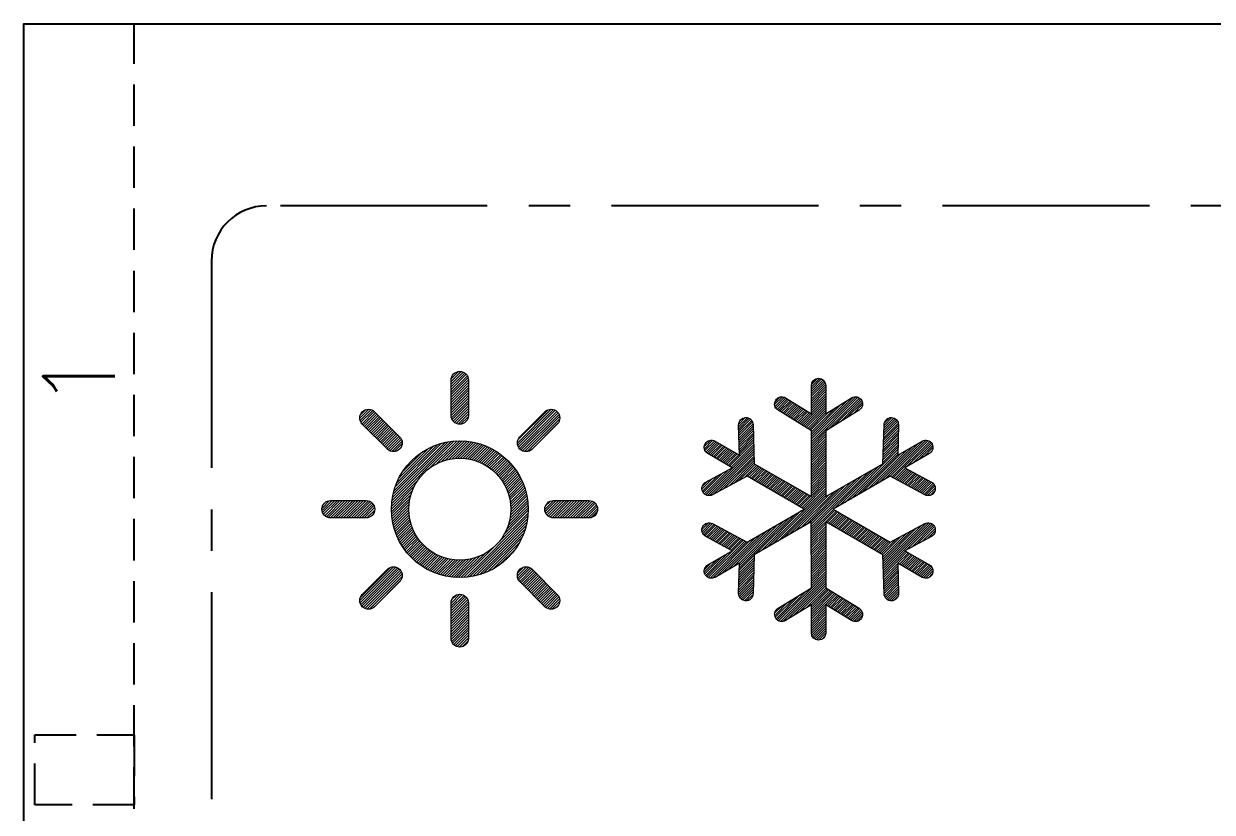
# Model space of a CAD drawing. Header units: millimetres. Extents: x 113.7 to 168.5, y -14.1 to 49.5.
# Drawn here: x 113.66 to 135.2, y 34.2 to 48.49 of the extents above; entities that cross this region are included whole.
import ezdxf
from ezdxf.enums import TextEntityAlignment as Align

# ---------------------------------------------------------------- set-up
doc = ezdxf.new("R2010")
doc.units = ezdxf.units.MM
doc.header["$LTSCALE"] = 3
for name, pattern in [('CENTER', [2, 1.25, -0.25, 0.25, -0.25]), ('DASHED2', [0.375, 0.25, -0.125]), ('HIDDEN', [0.375, 0.25, -0.125])]:
    doc.linetypes.add(name, pattern=pattern)
doc.layers.get('0').update_dxf_attribs({"linetype": 'CONTINUOUS'})
doc.styles.add('ROMANS', font='romans.shx')

msp = doc.modelspace()

# ---------------------------------------------------------------- hatches: boundary and pattern name
at = {"lineweight": 5}
h = msp.add_hatch(dxfattribs=at)
h.set_pattern_fill('ANSI31', color=256, scale=0.0105162523900574)
h.set_pattern_definition([(45, (-8568.118897557355, -732.75549798615), (-0.0236096599741302, 0.0236096599741302), [])])
edge = h.paths.add_edge_path()
edge.add_arc((123.2171939182241, 41.34982953289973), 0.1577437858511465, -45, 44.99999999976637, ccw=False)
edge.add_line((123.3287356188899, 41.23828783223389), (122.8750790210448, 40.78463123438696))
edge.add_arc((122.7635373203808, 40.89617293505189), 0.1577437858498603, 224.9999999997664, 314.99999999976643, ccw=False)
edge.add_arc((122.7635373203808, 40.8961729350528), 0.1577437858517896, 135.0000000002336, 225, ccw=False)
edge.add_line((122.6519956197149, 41.00771463571773), (123.10565221756, 41.46137123356466))
edge.add_arc((123.2171939182259, 41.34982953289973), 0.1577437858511465, 45.00000000023363, 135.0000000002336, ccw=False)
edge = h.paths.add_edge_path()
edge.add_arc((123.9025818570913, 39.69515667541027), 0.1577437858504709, 269.99999999933925, 359.9999999996696, ccw=False)
edge.add_line((123.9025818570895, 39.53741288955889), (123.2610145437535, 39.53741288955889))
edge.add_arc((123.2610145437535, 39.69515667540846), 0.1577437858495614, 179.9999999996697, 270, ccw=False)
edge.add_arc((123.2610145437535, 39.69515667541027), 0.1577437858486519, 90, 180.0000000003303, ccw=False)
edge.add_line((123.2610145437535, 39.85290046126075), (123.9025818570895, 39.85290046126075))
edge.add_arc((123.9025818570913, 39.69515667540846), 0.1577437858522899, 3.303739504190162e-10, 90.00000000066069, ccw=False)
edge = h.paths.add_edge_path()
edge.add_arc((123.2171939182259, 38.04048381792082), 0.1577437858498603, 224.9999999997664, 314.99999999976643, ccw=False)
edge.add_line((123.10565221756, 37.92894211725589), (122.6519956197149, 38.38259871510282))
edge.add_arc((122.7635373203808, 38.49414041576775), 0.1577437858511465, 135, 224.9999999997664, ccw=False)
edge.add_arc((122.7635373203808, 38.49414041576775), 0.1577437858517896, 45, 135, ccw=False)
edge.add_line((122.8750790210448, 38.60568211643177), (123.3287356188899, 38.15202551858575))
edge.add_arc((123.2171939182259, 38.04048381792082), 0.1577437858498603, -45.00000000023363, 45.00000000023363, ccw=False)
edge = h.paths.add_edge_path()
edge.add_arc((121.5625210607373, 37.35509587905717), 0.1577437858504709, 179.9999999996697, 270, ccw=False)
edge.add_line((121.4047772748869, 37.35509587905808), (121.4047772748869, 37.99666319239323))
edge.add_arc((121.5625210607373, 37.99666319239323), 0.1577437858504709, 90, 180, ccw=False)
edge.add_arc((121.5625210607355, 37.99666319239414), 0.1577437858495614, -3.303739504190162e-10, 89.99999999933931, ccw=False)
edge.add_line((121.720264846586, 37.99666319239323), (121.720264846586, 37.35509587905808))
edge.add_arc((121.5625210607355, 37.35509587905626), 0.1577437858504709, -89.99999999933931, 6.606910574191716e-10, ccw=False)
edge = h.paths.add_edge_path()
edge.add_arc((119.9078482032452, 38.04048381792082), 0.1577437858498603, 134.9999999997664, 225.0000000002336, ccw=False)
edge.add_line((119.7963065025811, 38.15202551858575), (120.2499631004281, 38.60568211643358))
edge.add_arc((120.3615048010939, 38.49414041576775), 0.1577437858517896, 45, 135, ccw=False)
edge.add_arc((120.3615048010939, 38.49414041576865), 0.1577437858511465, -44.99999999976637, 44.99999999976637, ccw=False)
edge.add_line((120.4730465017597, 38.38259871510373), (120.019389903911, 37.92894211725589))
edge.add_arc((119.9078482032452, 38.04048381792082), 0.1577437858511465, 225.0000000002336, 315.00000000023357, ccw=False)
edge = h.paths.add_edge_path()
edge.add_arc((119.2224602643833, 39.69515667541027), 0.1577437858486519, 90, 180.0000000003303, ccw=False)
edge.add_line((119.2224602643833, 39.85290046126075), (119.8640275777194, 39.85290046126075))
edge.add_arc((119.8640275777194, 39.69515667540936), 0.1577437858513804, 0, 90, ccw=False)
edge.add_arc((119.8640275777194, 39.69515667540936), 0.1577437858504709, 270, 360, ccw=False)
edge.add_line((119.8640275777194, 39.53741288955889), (119.2224602643833, 39.53741288955889))
edge.add_arc((119.2224602643833, 39.69515667540846), 0.1577437858495614, 179.9999999996697, 270, ccw=False)
edge = h.paths.add_edge_path()
edge.add_arc((119.9078482032452, 41.34982953290064), 0.1577437858498603, 44.99999999976637, 134.9999999997664, ccw=False)
edge.add_line((120.019389903911, 41.46137123356557), (120.4730465017597, 41.00771463571773))
edge.add_arc((120.3615048010939, 40.8961729350528), 0.1577437858511465, -45, 44.99999999976637, ccw=False)
edge.add_arc((120.3615048010939, 40.8961729350528), 0.1577437858517896, 225, 315, ccw=False)
edge.add_line((120.2499631004281, 40.78463123438696), (119.7963065025811, 41.2382878322348))
edge.add_arc((119.907848203247, 41.34982953289973), 0.1577437858511465, 135, 224.9999999997664, ccw=False)
edge = h.paths.add_edge_path()
edge.add_arc((121.5625210607355, 42.03521747176337), 0.1577437858495614, -3.303739504190162e-10, 89.99999999933931, ccw=False)
edge.add_line((121.720264846586, 42.03521747176246), (121.720264846586, 41.39365015842641))
edge.add_arc((121.5625210607355, 41.3936501584255), 0.1577437858504709, -89.99999999933931, 3.303739504190162e-10, ccw=False)
edge.add_arc((121.5625210607373, 41.39365015842641), 0.1577437858504709, 180, 270, ccw=False)
edge.add_line((121.4047772748869, 41.39365015842641), (121.4047772748869, 42.03521747176246))
edge.add_arc((121.5625210607373, 42.03521747176246), 0.1577437858504709, 90, 180, ccw=False)
edge = h.paths.add_edge_path(flags=17)
edge.add_arc((121.5625210607373, 39.69515667541027), 0.9248951829007228, 0, 360)
edge = h.paths.add_edge_path()
edge.add_arc((121.5625210607373, 39.69515667541027), 1.240382754602444, 0, 360)
h = msp.add_hatch(dxfattribs=at)
h.set_pattern_fill('ANSI31', color=256, scale=0.0095602294455067)
h.set_pattern_definition([(45, (-10498.15205526917, 5693.099086447485), (-0.0214633272492093, 0.0214633272492093), [])])
edge = h.paths.add_edge_path()
edge.add_line((128.1978218464952, 39.92334108567111), (129.2310648484759, 40.51988421100096))
edge.add_line((129.2310648484759, 40.51988421100096), (129.2521027423241, 41.22921588125855))
edge.add_arc((129.3832592187915, 41.22532594352624), 0.1312141491413804, 88.30117654529221, 178.3011765452921, ccw=False)
edge.add_arc((129.3832592187897, 41.22532594352715), 0.1312141491405252, -1.6988234547077923, 88.3011765444864, ccw=False)
edge.add_line((129.514415695257, 41.22143600579484), (129.4981825297378, 40.6741046761842))
edge.add_line((129.4981825297378, 40.6741046761842), (129.9407887314461, 40.92964348588312))
edge.add_arc((130.0063958060142, 40.81600869939093), 0.1312141491399057, 29.999999999756824, 119.99999999906899, ccw=False)
edge.add_arc((130.006395806016, 40.81600869939457), 0.1312141491374209, -60.00000000122179, 29.999999998778208, ccw=False)
edge.add_line((130.0720028805823, 40.70237391290421), (129.629396678874, 40.44683510320347))
edge.add_line((129.629396678874, 40.44683510320347), (130.1115160973619, 40.18722777212015))
edge.add_arc((130.0493066440264, 40.07169796276567), 0.1312141491371588, -28.301176544877876, 61.698823455122124, ccw=False)
edge.add_arc((130.0493066440245, 40.07169796276476), 0.1312141491383292, 241.6988234546111, 331.6988234558483, ccw=False)
edge.add_line((129.9870971906872, 39.95616815340937), (129.3622633297869, 40.29262307469317))
edge.add_line((129.3622633297869, 40.29262307469317), (128.3290359956332, 39.69424183812744))
edge.add_line((128.3290359956332, 39.69424183812744), (129.3622789976158, 39.09769871279305))
edge.add_line((129.3622789976158, 39.09769871279305), (129.987097190689, 39.43414519740755))
edge.add_arc((130.0493066440282, 39.31861538804851), 0.1312141491428875, 28.301176545146916, 118.30117654533521, ccw=False)
edge.add_arc((130.04930664403, 39.31861538805306), 0.1312141491399307, -61.698823455875186, 28.301176543775114, ccw=False)
edge.add_line((130.1115160973655, 39.20308557869494), (129.6293966788758, 38.94347824761253))
edge.add_line((129.6293966788758, 38.94347824761253), (130.0720028805823, 38.68793943790998))
edge.add_arc((130.0063958060124, 38.5743046514187), 0.1312141491400276, -29.99999999941292, 60.00000000004462, ccw=False)
edge.add_arc((130.006395806016, 38.57430465142052), 0.1312141491381194, 239.9999999996475, 329.99999999910494, ccw=False)
edge.add_line((129.9407887314461, 38.46066986493106), (129.4981825297378, 38.71620867463271))
edge.add_line((129.4981825297378, 38.71620867463271), (129.5144156952534, 38.16887734502389))
edge.add_arc((129.3832592187915, 38.16498740728703), 0.1312141491360606, -88.30117654442762, 1.6988234567633071, ccw=False)
edge.add_arc((129.3832592187915, 38.16498740729067), 0.1312141491396161, 181.6988234543344, 271.69882345552537, ccw=False)
edge.add_line((129.2521027423259, 38.16109746955927), (129.2310643209363, 38.87044692688569))
edge.add_line((129.2310643209363, 38.87044692688569), (128.1962373018392, 39.4660574278666))
edge.add_line((128.1962373018392, 39.4660574278666), (128.1962373018374, 38.27297117720146))
edge.add_line((128.1962373018374, 38.27297117720146), (128.8000176010661, 37.90008599155927))
edge.add_arc((128.7310705779379, 37.78844611993345), 0.1312141491412748, -31.698823454663, 58.30117654567488, ccw=False)
edge.add_arc((128.7310705779379, 37.78844611993527), 0.1312141491427085, 238.3011765454662, 328.3011765446612, ccw=False)
edge.add_line((128.6621235548097, 37.67680624831037), (128.1962373018392, 37.96453024683952))
edge.add_line((128.1962373018392, 37.96453024683952), (128.1962373018374, 37.45345262743804))
edge.add_arc((128.0650231526975, 37.45345262743895), 0.1312141491398506, 270, 359.99999999960284, ccw=False)
edge.add_arc((128.0650231527012, 37.45345262743622), 0.1312141491380316, 179.9999999992057, 269.99999999841145, ccw=False)
edge.add_line((127.9338090035631, 37.45345262743804), (127.9338090035631, 37.96453024684043))
edge.add_line((127.9338090035631, 37.96453024684043), (127.4679227505927, 37.67680624831401))
edge.add_arc((127.3989757274627, 37.78844611993436), 0.1312141491375877, 211.6988234555772, 301.69882345625297, ccw=False)
edge.add_arc((127.3989757274663, 37.78844611993527), 0.131214149140205, 121.69882345453371, 211.6988234550803, ccw=False)
edge.add_line((127.3300287043381, 37.90008599156018), (127.9338241438469, 38.27298052760189))
edge.add_line((127.9338241438469, 38.27298052760189), (127.932224458909, 39.46697226515035))
edge.add_line((127.932224458909, 39.46697226515035), (126.8989814569264, 38.87042913981868))
edge.add_line((126.8989814569264, 38.87042913981868), (126.87794356308, 38.16109746956199))
edge.add_arc((126.7467870866109, 38.1649874072943), 0.1312141491431985, 268.30117654532745, 358.3011765453157, ccw=False)
edge.add_arc((126.7467870866127, 38.16498740729158), 0.1312141491414343, 178.3011765444747, 268.3011765444982, ccw=False)
edge.add_line((126.6156306101471, 38.16887734502571), (126.6318637756663, 38.71620867463635))
edge.add_line((126.6318637756663, 38.71620867463635), (126.1892575739581, 38.46066986493743))
edge.add_arc((126.1236504993863, 38.57430465142689), 0.1312141491393618, 210.0000000012389, 300.0000000010404, ccw=False)
edge.add_arc((126.1236504993882, 38.57430465142325), 0.1312141491383304, 119.99999999926749, 209.9999999994661, ccw=False)
edge.add_line((126.0580434248201, 38.68793943791452), (126.5006496265265, 38.94347824761526))
edge.add_line((126.5006496265265, 38.94347824761526), (126.0185302080423, 39.20308557869858))
edge.add_arc((126.080739661376, 39.31861538805579), 0.1312141491386987, 151.6988234558483, 241.6988234563863, ccw=False)
edge.add_arc((126.080739661376, 39.31861538805397), 0.1312141491391916, 61.69882345372338, 151.698823455149, ccw=False)
edge.add_line((126.1429491147152, 39.43414519740845), (126.7677829756154, 39.09769027612465))
edge.add_line((126.7677829756154, 39.09769027612465), (127.8010103097691, 39.69607151269311))
edge.add_line((127.8010103097709, 39.69607151269311), (126.7677673077902, 40.29261463802659))
edge.add_line((126.7677673077902, 40.29261463802659), (126.1429491147152, 39.95616815341209))
edge.add_arc((126.0807396613742, 40.07169796277203), 0.1312141491445507, 208.3011765458731, 298.3011765458462, ccw=False)
edge.add_arc((126.080739661376, 40.07169796276658), 0.1312141491415323, 118.30117654412479, 208.3011765433986, ccw=False)
edge.add_line((126.0185302080405, 40.1872277721247), (126.5006496265283, 40.44683510320711))
edge.add_line((126.5006496265283, 40.44683510320711), (126.0580434248237, 40.70237391290875))
edge.add_arc((126.1236504993936, 40.81600869940094), 0.1312141491408152, 150.0000000002432, 240.0000000002432, ccw=False)
edge.add_arc((126.1236504993882, 40.81600869939912), 0.1312141491369988, 59.999999998760984, 149.9999999983639, ccw=False)
edge.add_line((126.1892575739599, 40.92964348588767), (126.6318637756682, 40.67410467618693))
edge.add_line((126.6318637756682, 40.67410467618693), (126.6156306101526, 41.22143600579575))
edge.add_arc((126.7467870866127, 41.2253259435317), 0.1312141491342154, 91.69882345479027, 181.6988234563899, ccw=False)
edge.add_arc((126.7467870866145, 41.22532594352624), 0.1312141491405252, 1.6988234547313823, 91.6988234555136, ccw=False)
edge.add_line((126.87794356308, 41.22921588125855), (126.8989819844697, 40.51986642393395))
edge.add_line((126.8989819844697, 40.51986642393395), (127.933809003565, 39.92425592295304))
edge.add_line((127.933809003565, 39.92425592295304), (127.9338090035668, 41.11734217361818))
edge.add_line((127.9338090035668, 41.11734217361818), (127.3300287043381, 41.49022735926128))
edge.add_arc((127.3989757274681, 41.60186723088709), 0.1312141491422306, 148.3011765457544, 238.3011765449991, ccw=False)
edge.add_arc((127.3989757274627, 41.60186723088437), 0.1312141491400911, 58.30117654411458, 148.3011765434886, ccw=False)
edge.add_line((127.4679227505945, 41.71350710250927), (127.933809003565, 41.42578310398103))
edge.add_line((127.933809003565, 41.42578310398103), (127.9338090035668, 41.93686072338251))
edge.add_arc((128.0650231527048, 41.93686072338251), 0.1312141491380316, 90, 180, ccw=False)
edge.add_arc((128.065023152703, 41.93686072338342), 0.1312141491389411, -3.972218109993264e-10, 89.99999999920573, ccw=False)
edge.add_line((128.196237301841, 41.93686072338251), (128.196237301841, 41.42578310398012))
edge.add_line((128.196237301841, 41.42578310398012), (128.6621235548115, 41.71350710250563))
edge.add_arc((128.7310705779397, 41.60186723088528), 0.1312141491366318, 31.69882345515981, 121.69882345557721, ccw=False)
edge.add_arc((128.7310705779397, 41.60186723088437), 0.1312141491386574, -58.30117654593329, 31.69882345549769, ccw=False)
edge.add_line((128.8000176010661, 41.49022735926037), (128.1962221615555, 41.11733282321775))
edge.add_line((128.1962221615555, 41.11733282321775), (128.1978218464952, 39.92334108567111))

# ---------------------------------------------------------------- linework, layer by layer
at = {"linetype": 'DASHED2'}
msp.add_line((115.6614385540262, -14.10703874238706), (115.6614385540262, 48.49296125761295), dxfattribs=at)
msp.add_line((115.6614385540262, -14.10703874238706), (115.6614385540262, 48.49296125761295), dxfattribs=at)
at = {"lineweight": 5}
for p, q in [((121.5625210607373, 42.19296125761294), (121.5625210607373, 42.19296125761294)), ((128.8585718520877, 41.67104977648678), (128.8585718520877, 41.67104977648769))]:
    msp.add_line(p, q, dxfattribs=at)
msp.add_lwpolyline([(168.4614385540262, -14.10703874238706), (113.6614385540262, -14.10703874238706), (113.6614385540262, 48.49296125761295), (168.4614385540262, 48.49296125761293)], close=True)
at = {"linetype": 'CENTER'}
msp.add_lwpolyline([(165.0614385540262, -9.807038742387064), (165.0614385540263, 44.19296125761294, 0.41421356), (164.0614385540263, 45.19296125761294), (118.0614385540263, 45.19296125761295, 0.41421356), (117.0614385540263, 44.19296125761295), (117.0614385540262, -9.80703874238705, 0.41421356), (118.0614385540262, -10.80703874238705), (164.0614385540262, -10.80703874238706, 0.41421356)], format="xyb", close=True, dxfattribs=at)
at = {"lineweight": 5}
for points in [[(121.5625210607373, 42.19296125761294, -0.414213562373095), (121.720264846586, 42.03521747176246), (121.720264846586, 41.39365015842641, -0.414213562373095), (121.5625210607373, 41.23590637257594), (121.5625210607373, 41.23590637257594, -0.414213562373095), (121.4047772748869, 41.39365015842641), (121.4047772748869, 42.03521747176246, -0.414213562373095)], [(119.7963065025811, 41.46137123356557, -0.414213562373095), (120.019389903911, 41.46137123356557), (120.4730465017597, 41.00771463571773, -0.414213562373095), (120.4730465017597, 40.78463123438696), (120.4730465017597, 40.78463123438696, -0.414213562373095), (120.2499631004281, 40.78463123438696), (119.7963065025811, 41.2382878322348, -0.414213562373095)], [(123.3287356188899, 41.46137123356466, -0.414213562373095), (123.3287356188899, 41.23828783223389), (122.8750790210448, 40.78463123438696, -0.414213562373095), (122.6519956197149, 40.78463123438696), (122.6519956197149, 40.78463123438696, -0.414213562373095), (122.6519956197149, 41.00771463571773), (123.10565221756, 41.46137123356466, -0.414213562373095)], [(119.0647164785347, 39.69515667540936, -0.414213562373095), (119.2224602643833, 39.85290046126075), (119.8640275777194, 39.85290046126075, -0.414213562373095), (120.0217713635699, 39.69515667540936), (120.0217713635699, 39.69515667540936, -0.414213562373095), (119.8640275777194, 39.53741288955889), (119.2224602643833, 39.53741288955889, -0.414213562373095)], [(124.0603256429418, 39.69515667540936, -0.414213562373095), (123.9025818570895, 39.53741288955889), (123.2610145437535, 39.53741288955889, -0.414213562373095), (123.1032707579048, 39.69515667540936), (123.1032707579048, 39.69515667540936, -0.414213562373095), (123.2610145437535, 39.85290046126075), (123.9025818570895, 39.85290046126075, -0.414213562373095)], [(119.7963065025811, 37.92894211725589, -0.414213562373095), (119.7963065025811, 38.15202551858575), (120.2499631004281, 38.60568211643358, -0.414213562373095), (120.4730465017597, 38.60568211643358), (120.4730465017597, 38.60568211643358, -0.414213562373095), (120.4730465017597, 38.38259871510373), (120.019389903911, 37.92894211725589, -0.414213562373095)], [(123.3287356188899, 37.92894211725589, -0.414213562373095), (123.10565221756, 37.92894211725589), (122.6519956197149, 38.38259871510282, -0.414213562373095), (122.6519956197149, 38.60568211643358), (122.6519956197149, 38.60568211643358, -0.414213562373095), (122.8750790210448, 38.60568211643177), (123.3287356188899, 38.15202551858575, -0.414213562373095)], [(121.5625210607373, 37.1973520932067, -0.414213562373095), (121.4047772748869, 37.35509587905808), (121.4047772748869, 37.99666319239323, -0.414213562373095), (121.5625210607373, 38.1544069782437), (121.5625210607373, 38.1544069782437, -0.414213562373095), (121.720264846586, 37.99666319239323), (121.720264846586, 37.35509587905808, -0.414213562373095)]]:
    msp.add_lwpolyline(points, format="xyb", close=True, dxfattribs=at)
for points in [[(127.933809003565, 39.92425592295304), (127.9338090035668, 41.11734217361818), (127.3300287043381, 41.49022735926128, -0.4142135623733302), (127.2873358558405, 41.67081425401621, -0.4142135623704939), (127.4679227505945, 41.71350710250927), (127.933809003565, 41.42578310398103), (127.9338090035668, 41.93686072338251, -0.4142135623695918), (128.0650231527048, 42.06807487252236, -0.4142135623704168), (128.196237301841, 41.93686072338251), (128.196237301841, 41.42578310398012), (128.6621235548115, 41.71350710250563, -0.4142135623755363), (128.8427104495618, 41.67081425401348, -0.4142135623784056), (128.8000176010661, 41.49022735926037), (128.1962221615555, 41.11733282321775), (128.1978218464952, 39.92334108567111)], [(127.8010103097709, 39.69607151269311), (126.7677673077902, 40.29261463802659), (126.1429491147152, 39.95616815341209, -0.4142135623733302), (125.965209852016, 40.00948850943196, -0.4142135623704939), (126.0185302080405, 40.1872277721247), (126.5006496265283, 40.44683510320711), (126.0580434248237, 40.70237391290875, -0.4142135623695918), (126.0100157129014, 40.88161577397086, -0.4142135623704168), (126.1892575739599, 40.92964348588767), (126.6318637756682, 40.67410467618693), (126.6156306101526, 41.22143600579575, -0.4142135623755363), (126.7428971488804, 41.3564824199927, -0.4142135623784056), (126.87794356308, 41.22921588125855), (126.8989819844697, 40.51986642393395), (127.933809003565, 39.92425592295304)], [(128.1978218464952, 39.92334108567111), (129.2310648484759, 40.51988421100096), (129.2521027423241, 41.22921588125855, -0.4142135623733302), (129.3871491565238, 41.35648241999361, -0.4142135623704939), (129.514415695257, 41.22143600579484), (129.4981825297378, 40.6741046761842), (129.9407887314461, 40.92964348588312, -0.4142135623695918), (130.1200305925064, 40.88161577396086, -0.4142135623704168), (130.0720028805823, 40.70237391290421), (129.629396678874, 40.44683510320347), (130.1115160973619, 40.18722777212015, -0.4142135623755363), (130.1648364533808, 40.00948850943014, -0.4142135623784056), (129.9870971906872, 39.95616815340937), (129.3622633297869, 40.29262307469317), (128.3290359956332, 39.69424183812744)], [(127.932224458909, 39.46697226515035), (126.8989814569264, 38.87042913981868), (126.87794356308, 38.16109746956199, -0.4142135623733302), (126.7428971488785, 38.03383093082421, -0.4142135623704939), (126.6156306101471, 38.16887734502571), (126.6318637756663, 38.71620867463635), (126.1892575739581, 38.46066986493743, -0.4142135623695918), (126.0100157128978, 38.50869757685514, -0.4142135623704168), (126.0580434248201, 38.68793943791452), (126.5006496265265, 38.94347824761526), (126.0185302080423, 39.20308557869858, -0.4142135623755363), (125.9652098520197, 39.38082484139041, -0.4142135623784056), (126.1429491147152, 39.43414519740845), (126.7677829756154, 39.09769027612465), (127.8010103097691, 39.69607151269311)], [(128.3290359956332, 39.69424183812744), (129.3622789976158, 39.09769871279305), (129.987097190689, 39.43414519740755, -0.4142135623733302), (130.1648364533881, 39.38082484138768, -0.4142135623704939), (130.1115160973655, 39.20308557869494), (129.6293966788758, 38.94347824761253), (130.0720028805823, 38.68793943790998, -0.4142135623695918), (130.1200305925045, 38.50869757684968, -0.4142135623704168), (129.9407887314461, 38.46066986493106), (129.4981825297378, 38.71620867463271), (129.5144156952534, 38.16887734502389, -0.4142135623755363), (129.3871491565256, 38.03383093082512, -0.4142135623784056), (129.2521027423259, 38.16109746955927), (129.2310643209363, 38.87044692688569), (128.1962373018392, 39.4660574278666)], [(128.1962373018392, 39.4660574278666), (128.1962373018374, 38.27297117720146), (128.8000176010661, 37.90008599155927, -0.4142135623733302), (128.8427104495637, 37.71949909680434, -0.4142135623704939), (128.6621235548097, 37.67680624831037), (128.1962373018392, 37.96453024683952), (128.1962373018374, 37.45345262743804, -0.4142135623695918), (128.0650231526975, 37.32223847829819, -0.4142135623704168), (127.9338090035631, 37.45345262743804), (127.9338090035631, 37.96453024684043), (127.4679227505927, 37.67680624831401, -0.4142135623755363), (127.2873358558423, 37.71949909680616, -0.4142135623784056), (127.3300287043381, 37.90008599156018), (127.9338241438469, 38.27298052760189), (127.932224458909, 39.46697226515035)]]:
    msp.add_lwpolyline(points, format="xyb", dxfattribs=at)
at = {"linetype": 'HIDDEN'}
msp.add_lwpolyline([(113.8614385540263, 34.33796125761295), (113.8614385540263, 35.60796125761294), (115.6614385540262, 35.60796125761294), (115.6614385540262, 34.33796125761295)], close=True, dxfattribs=at)
at = {"lineweight": 5}
for radius in [1.240382754602444, 0.9248951829007228]:
    msp.add_circle((121.5625210607373, 39.69515667541027), radius, dxfattribs=at)

# ---------------------------------------------------------------- texts
at = {"style": 'ROMANS'}
msp.add_text('1', height=1.3, rotation=90, dxfattribs=at).set_placement((114.6614385540263, 42.05046125761295), align=Align.MIDDLE)

doc.saveas('drawing.dxf')
